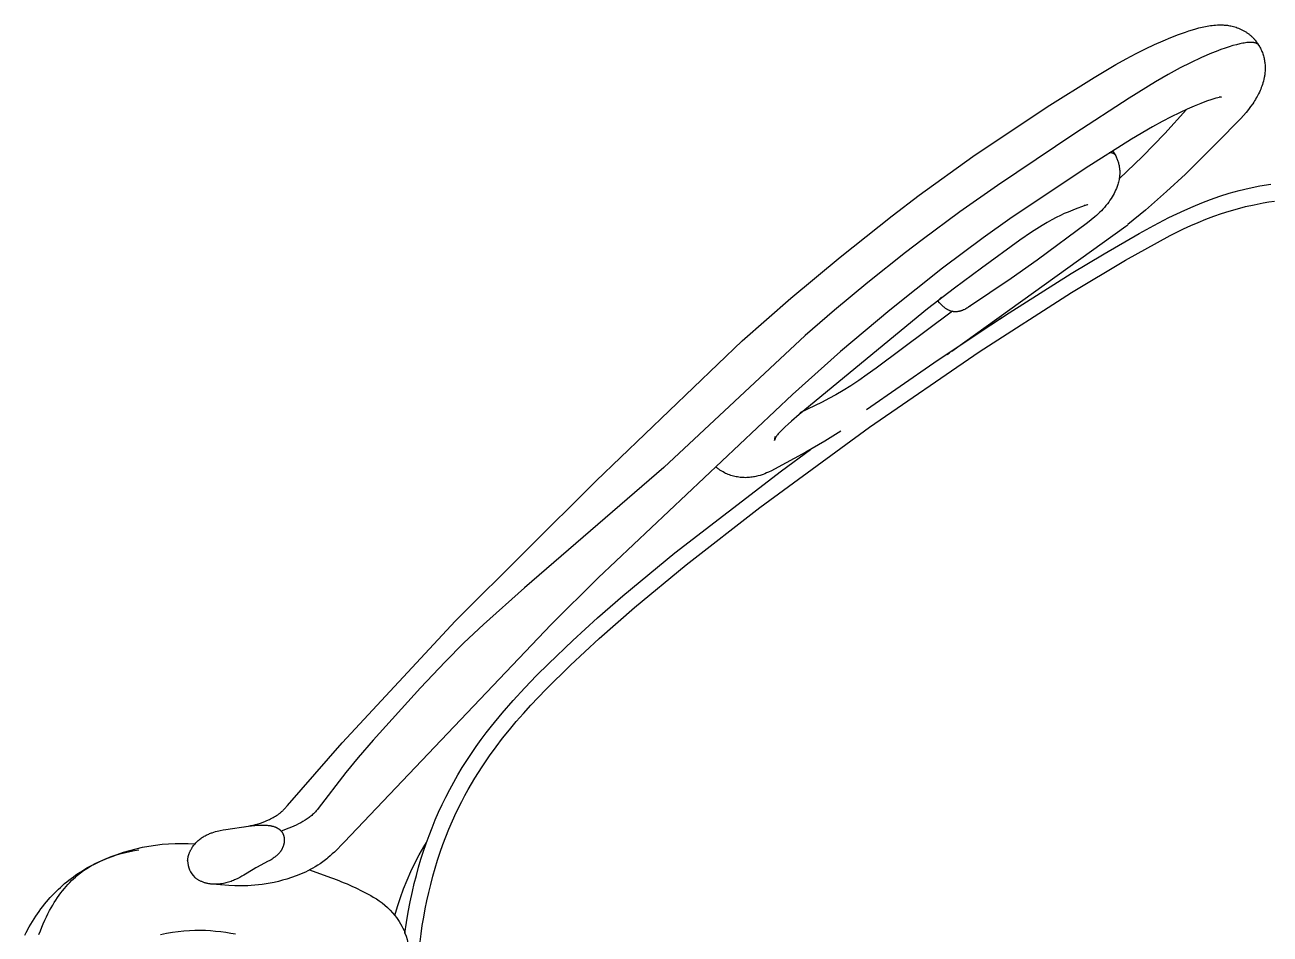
# Model space of a CAD drawing. Header units: millimetres. Extents: x 1933 to 24107, y 1228 to 18074.
# Drawn here: x 9556 to 9935.3, y 11162.2 to 11439.1 of the extents above; entities that cross this region are included whole.
import ezdxf

# ---------------------------------------------------------------- set-up
doc = ezdxf.new("R2010")
doc.units = ezdxf.units.MM
doc.layers.add('1', color=7, linetype='Continuous')

# ---------------------------------------------------------------- blocks, each defined once
blk = doc.blocks.new('Armchair 04_topt_dwgmodels.com')
at = {"color": 0}
for points in [[(181.51, 521.33), (182.01, 520.56), (183.04, 518.9), (183.5, 518.11), (183.94, 517.31), (184.39, 516.45), (184.81, 515.61), (185.21, 514.79), (185.59, 513.97), (185.96, 513.12), (186.31, 512.27), (186.64, 511.45), (186.95, 510.62), (187.53, 508.91), (187.79, 508.09), (188.03, 507.26), (188.48, 505.54), (188.68, 504.72), (188.86, 503.89), (189.02, 503.03), (189.17, 502.17), (189.3, 501.33), (189.41, 500.5), (189.51, 499.64), (189.58, 498.82), (189.64, 498), (189.69, 497.17), (189.72, 496.35), (189.74, 494.74), (189.7, 493.18), (189.63, 491.91), (189.54, 490.66)], [(179.53, 517.52), (180.28, 516.6), (181, 515.68), (181.7, 514.76), (182.37, 513.84), (183.01, 512.92), (183.62, 512), (184.2, 511.07), (184.69, 510.26), (185.15, 509.45), (185.59, 508.64), (186.01, 507.83), (186.41, 507.03), (186.78, 506.22), (187.13, 505.42), (187.46, 504.62), (187.77, 503.83), (188.05, 503.04), (188.31, 502.26), (188.54, 501.48), (188.76, 500.71), (188.95, 499.95), (189.11, 499.19), (189.26, 498.44), (189.36, 497.83), (189.44, 497.23), (189.51, 496.63), (189.57, 496.04), (189.61, 495.45), (189.65, 494.87), (189.66, 494.29), (189.67, 493.72), (189.67, 493.15), (189.66, 492.59), (189.6, 491.48), (189.52, 490.4), (189.4, 489.33), (189.2, 487.83), (188.95, 486.36), (188.66, 484.93), (188.34, 483.54), (187.97, 482.18), (187.57, 480.86), (187.13, 479.56), (186.67, 478.3)], [(149.62, 465.67), (150.57, 466.79), (151.55, 467.99), (152.5, 469.21), (153.42, 470.46), (154.31, 471.73), (155.17, 473.05), (156, 474.41), (156.8, 475.82), (157.56, 477.28), (158.3, 478.8), (159, 480.38), (159.67, 482.03), (160.3, 483.75), (160.9, 485.56)], [(189.54, 490.66), (189.34, 488.66), (189.08, 486.67), (188.74, 484.7), (188.34, 482.73), (187.88, 480.78), (187.34, 478.85), (186.74, 476.94), (186.07, 475.05), (185.34, 473.18), (184.55, 471.34), (183.69, 469.53), (182.77, 467.74), (181.79, 465.99), (180.75, 464.28), (179.65, 462.6)], [(169.89, 437.88), (169.8, 437.87), (169.7, 437.85), (169.61, 437.84), (169.52, 437.83), (169.43, 437.82), (169.34, 437.82), (169.25, 437.82), (169.16, 437.82), (169.07, 437.82), (168.99, 437.82), (168.9, 437.83), (168.82, 437.84), (168.74, 437.84), (168.65, 437.85), (168.57, 437.87), (168.49, 437.88), (168.41, 437.9), (168.33, 437.91), (168.26, 437.93), (168.18, 437.95), (168.11, 437.97), (168.03, 437.99), (167.96, 438.02), (167.89, 438.04), (167.74, 438.09), (167.6, 438.15), (167.47, 438.21), (167.34, 438.27), (167.21, 438.34), (167.08, 438.41), (166.96, 438.48), (166.84, 438.55), (166.72, 438.63), (166.61, 438.71), (166.5, 438.79), (166.39, 438.88), (166.29, 438.96), (166.18, 439.05), (166.09, 439.14), (165.99, 439.23), (165.9, 439.33), (165.8, 439.42), (165.72, 439.52), (165.63, 439.61), (165.55, 439.71), (165.46, 439.81), (165.38, 439.91), (165.31, 440.01), (165.23, 440.11), (165.16, 440.22), (165.09, 440.32), (165.03, 440.42), (164.96, 440.53), (164.9, 440.63), (164.84, 440.74), (164.78, 440.84), (164.73, 440.95), (164.68, 441.06), (164.63, 441.16), (164.58, 441.27), (164.49, 441.48), (164.41, 441.69), (164.34, 441.9), (164.27, 442.1), (164.22, 442.31), (164.16, 442.52), (164.12, 442.72), (164.08, 442.93), (164.04, 443.13), (164.01, 443.34), (163.98, 443.54), (163.96, 443.74), (163.92, 444.14), (163.9, 444.53), (163.88, 444.93), (163.88, 445.32), (163.89, 446.1), (164.06, 449.72), (164.06, 450.17), (164.05, 451.1), (163.96, 454.49), (163.96, 455.15), (163.98, 455.83), (164.01, 456.53), (164.07, 457.26), (164.11, 457.63), (164.16, 458), (164.21, 458.38), (164.27, 458.77), (164.35, 459.16), (164.43, 459.55), (164.52, 459.94), (164.63, 460.34), (164.75, 460.73), (164.87, 461.13), (165.02, 461.52), (165.17, 461.91), (165.34, 462.3), (165.52, 462.69), (165.72, 463.07), (165.82, 463.25), (165.93, 463.44), (166.04, 463.62), (166.15, 463.81), (166.27, 463.99), (166.39, 464.17), (166.52, 464.34), (166.64, 464.52), (166.78, 464.69), (166.91, 464.86), (167.05, 465.03), (167.2, 465.2), (167.34, 465.36), (167.5, 465.52), (167.65, 465.68), (167.81, 465.84), (167.97, 465.99), (168.13, 466.13), (168.3, 466.28), (168.47, 466.42), (168.65, 466.55), (168.83, 466.68), (169.01, 466.81), (169.19, 466.93), (169.38, 467.04), (169.57, 467.16), (169.72, 467.24), (169.88, 467.32), (170.04, 467.4), (170.19, 467.47), (170.35, 467.54), (170.52, 467.61), (170.68, 467.67), (170.84, 467.73)], [(176.25, 467.12), (176.38, 467.04), (176.5, 466.96), (176.62, 466.87), (176.74, 466.79), (176.85, 466.7), (176.97, 466.6), (177.08, 466.51), (177.19, 466.41), (177.29, 466.32), (177.4, 466.22), (177.5, 466.11), (177.6, 466.01), (177.7, 465.91), (177.8, 465.8), (177.99, 465.58), (178.1, 465.44), (178.21, 465.31), (178.31, 465.17), (178.42, 465.02), (178.52, 464.88), (178.61, 464.73), (178.71, 464.58), (178.8, 464.44), (178.89, 464.28), (178.97, 464.13), (179.06, 463.98), (179.14, 463.82), (179.21, 463.67), (179.29, 463.51), (179.43, 463.19), (179.49, 463.03), (179.56, 462.87), (179.67, 462.54), (179.78, 462.21), (179.87, 461.88), (179.96, 461.55), (180.03, 461.22), (180.09, 460.89), (180.14, 460.56), (180.18, 460.23), (180.21, 459.91), (180.23, 459.59), (180.24, 459.27), (180.24, 458.96), (180.24, 458.65), (180.22, 458.34), (180.2, 458.03), (180.18, 457.74), (180.15, 457.44), (180.11, 457.15), (180.07, 456.87), (180.02, 456.59), (179.97, 456.31), (179.86, 455.78), (179.74, 455.27), (179.61, 454.79), (179.47, 454.32), (179.33, 453.87), (179.03, 453.02), (178.73, 452.21), (176.19, 445.85), (175.81, 444.95), (175.39, 443.98), (175.15, 443.48), (174.89, 442.96), (174.61, 442.42), (174.3, 441.86), (173.96, 441.29), (173.77, 441), (173.57, 440.7), (173.36, 440.41), (173.14, 440.12), (173.02, 439.97), (172.89, 439.83), (172.77, 439.68), (172.63, 439.54), (172.5, 439.39), (172.35, 439.25), (172.2, 439.11), (172.05, 438.97), (171.89, 438.84), (171.8, 438.77), (171.72, 438.71), (171.63, 438.65), (171.55, 438.59), (171.46, 438.53), (171.37, 438.47), (171.28, 438.42), (171.19, 438.36), (171.1, 438.31), (171.01, 438.26), (170.91, 438.22), (170.82, 438.18), (170.73, 438.14), (170.63, 438.1), (170.54, 438.06), (170.45, 438.03), (170.35, 438), (170.26, 437.97), (170.17, 437.94), (170.07, 437.92), (169.98, 437.9), (169.89, 437.88)], [(220.67, 78.59), (220.67, 78.58), (220.28, 77.95), (220.29, 77.97), (220.32, 78.04), (220.36, 78.14), (220.4, 78.27), (220.52, 78.62), (220.66, 79.08), (220.81, 79.63), (220.96, 80.26), (221.12, 80.96), (221.44, 82.57), (221.75, 84.44), (222.05, 86.55), (222.32, 88.9), (222.56, 91.48), (222.74, 94.3), (222.87, 97.4), (222.94, 100.75), (222.89, 108.14), (222.24, 124.83), (220.39, 152.44), (219.45, 162.36), (217.65, 177.64), (214.62, 197.92), (211.22, 217.21), (207.22, 236.5), (188.42, 315.65), (183.23, 335.22), (157.38, 422.94), (156.26, 427.04), (156.06, 427.89), (155.86, 428.75), (155.69, 429.65), (155.61, 430.12), (155.53, 430.59), (155.47, 431.08), (155.41, 431.57), (155.37, 432.05), (155.33, 432.52), (155.29, 433.45), (155.27, 434.37), (155.27, 435.24), (155.3, 436.1), (155.35, 436.93), (155.41, 437.74), (155.49, 438.53), (155.58, 439.3), (155.8, 440.79), (156.06, 442.25), (156.36, 443.65), (156.69, 444.99), (157.04, 446.28), (157.42, 447.52), (157.82, 448.73), (158.24, 449.89), (158.69, 451.01), (159.15, 452.08), (159.62, 453.12), (160.09, 454.1), (160.58, 455.04), (161.06, 455.94), (161.56, 456.81), (162.54, 458.45), (163.53, 459.99), (166.42, 464.21)], [(176.63, 446.95), (176.42, 446.41), (176.17, 445.73), (175.94, 445.05), (175.72, 444.35), (175.52, 443.63), (175.33, 442.88), (175.16, 442.1), (175.01, 441.3), (174.89, 440.49), (174.84, 440.09), (174.75, 439.22), (174.72, 438.82), (174.7, 438.4), (174.69, 437.98), (174.68, 437.56), (174.69, 437.13), (174.71, 436.71), (174.74, 436.29), (174.78, 435.86), (174.83, 435.44), (174.87, 435.23), (174.9, 435.02), (174.95, 434.8), (174.99, 434.59), (175.04, 434.38), (175.1, 434.14), (175.25, 433.62), (175.65, 432.37), (183.9, 408.33), (198.82, 359.86), (214.29, 301.41), (228.96, 241.61), (232.84, 222.3), (236.15, 202.99), (239.11, 182.97), (240.41, 172.69), (242.43, 152.66), (244.24, 125.45), (244.87, 108.59), (244.92, 100.91), (244.86, 97.3), (244.74, 93.9), (244.56, 90.68), (244.31, 87.65), (244.01, 84.85), (243.68, 82.26), (243.31, 79.84), (242.9, 77.57), (242.68, 76.49), (242.44, 75.44), (242.19, 74.42), (241.93, 73.42), (241.64, 72.44), (241.33, 71.48), (240.99, 70.52), (240.79, 70.02), (240.61, 69.56), (240.39, 69.08), (240.17, 68.6), (239.93, 68.1), (239.66, 67.6), (239.37, 67.09), (239.21, 66.83), (239.05, 66.57), (238.88, 66.32), (238.69, 66.04), (238.49, 65.76), (238.3, 65.5), (238.09, 65.23), (237.85, 64.94), (237.6, 64.65), (237.35, 64.38), (237.08, 64.11), (236.79, 63.82), (236.48, 63.53), (236.17, 63.26), (235.83, 62.99), (235.48, 62.72), (235.12, 62.46), (234.94, 62.34), (234.75, 62.22), (234.37, 61.99), (234.18, 61.88), (233.98, 61.77), (233.78, 61.66), (233.58, 61.56), (233.38, 61.47), (233.18, 61.37), (232.97, 61.28), (232.77, 61.19), (232.56, 61.11), (232.35, 61.03), (232.14, 60.96), (231.92, 60.88), (231.71, 60.82), (231.49, 60.75), (231.06, 60.63), (230.85, 60.58), (230.64, 60.54), (230.43, 60.49), (230.21, 60.45), (229.78, 60.38), (229.35, 60.33), (229.14, 60.31), (228.94, 60.29), (228.54, 60.27), (228.12, 60.26)], [(227.97, 60.26), (228.01, 60.26), (228.06, 60.26), (228.1, 60.26), (228.14, 60.26), (228.19, 60.26), (228.23, 60.26), (228.28, 60.27), (228.32, 60.27), (228.37, 60.28), (228.41, 60.28), (228.46, 60.29), (228.5, 60.3), (228.55, 60.31), (228.59, 60.33), (228.64, 60.34), (228.68, 60.36), (228.72, 60.37), (228.76, 60.39), (228.8, 60.4), (228.84, 60.42), (228.88, 60.44), (228.92, 60.46), (228.96, 60.48), (229, 60.51), (229.04, 60.53), (229.08, 60.56), (229.12, 60.59), (229.16, 60.61), (229.2, 60.65), (229.24, 60.68), (229.28, 60.71), (229.32, 60.74), (229.36, 60.78), (229.4, 60.82), (229.44, 60.86), (229.48, 60.9), (229.52, 60.94), (229.56, 60.99), (229.64, 61.08), (229.72, 61.18), (229.8, 61.28), (229.88, 61.39), (229.96, 61.51), (230.05, 61.63), (230.13, 61.76), (230.21, 61.89), (230.29, 62.03), (230.37, 62.18), (230.44, 62.33), (230.6, 62.66), (230.76, 63), (230.92, 63.37), (231.07, 63.77), (231.23, 64.18), (231.38, 64.62), (231.53, 65.09), (231.82, 66.08), (232.11, 67.17), (232.38, 68.35), (232.65, 69.61), (232.9, 70.97), (233.13, 72.41), (233.35, 73.94), (233.75, 77.27), (234.06, 80.92), (234.24, 84.41), (234.34, 88.61), (234.34, 93.05), (234.07, 102.49), (232.97, 122.26), (231.03, 150.59), (229.8, 164.49), (228.23, 178.66), (227.39, 185.09), (225.23, 199.56), (223.01, 212.58), (220.79, 224.14), (207.52, 281.54), (197, 336.62), (193.57, 353.06), (191.68, 361.02), (189.6, 368.82), (186.44, 379.37), (179.89, 399.8), (177.59, 406.36), (175.47, 411.96), (170.17, 424.66), (170.05, 424.97), (169.94, 425.26), (169.84, 425.56), (169.74, 425.85), (169.66, 426.15), (169.58, 426.46), (169.51, 426.78), (169.44, 427.1), (169.38, 427.43), (169.33, 427.76), (169.28, 428.11), (169.24, 428.45), (169.21, 428.81), (169.18, 429.17), (169.14, 429.9), (169.12, 430.66), (169.12, 431.43), (169.15, 432.21), (169.2, 433.01), (169.27, 433.81), (169.35, 434.62), (169.46, 435.44), (169.59, 436.25), (169.73, 437.07), (169.89, 437.88)], [(119.48, 418.1), (121.49, 416.58), (123.48, 415.02), (125.46, 413.4), (127.41, 411.74), (129.32, 410.04), (131.21, 408.31), (133.06, 406.54), (134.87, 404.74), (136.65, 402.9), (138.39, 401.03), (140.06, 399.16), (141.69, 397.26), (143.29, 395.32), (144.84, 393.35), (146.51, 391.12), (148.13, 388.85), (150.21, 385.72), (151.3, 383.99), (152.35, 382.24), (153.38, 380.48), (154.37, 378.69), (156.25, 375.07), (158.02, 371.4), (159.37, 368.36), (160.65, 365.3), (161.84, 362.25), (162.96, 359.18), (164.04, 356.04), (165.06, 352.89), (166.94, 346.53), (169.6, 336.24), (172.25, 324.7), (175.09, 310.63), (178.47, 290.46), (182.3, 262.29), (186.82, 221.14), (189.95, 180.72), (191.55, 147.33), (191.84, 128.15), (191.72, 117.04), (191.56, 112.62), (191.27, 108.12), (191.05, 105.66), (190.77, 103.2), (190.42, 100.68), (190.01, 98.16), (189.54, 95.73), (189.01, 93.31), (188.39, 90.81), (187.7, 88.32), (186.89, 85.72), (186.01, 83.14), (185.39, 81.49), (184.75, 79.85)], [(124.1, 420.75), (124.54, 420.41)], [(124.14, 420.74), (126.66, 418.77), (129.14, 416.73), (131.56, 414.64), (133.94, 412.49), (135.8, 410.74), (137.62, 408.95), (139.41, 407.14), (141.16, 405.29), (142.88, 403.41), (144.56, 401.5), (146.2, 399.54), (147.81, 397.56), (149.38, 395.53), (150.9, 393.48), (152.37, 391.39), (153.8, 389.26), (155.18, 387.1), (156.52, 384.91), (157.8, 382.69), (159.04, 380.45), (160.23, 378.18), (161.38, 375.87), (162.48, 373.54), (163.54, 371.19), (164.56, 368.82), (165.54, 366.43), (167.36, 361.63), (169.03, 356.76), (170.57, 351.83), (172, 346.85), (173.32, 341.88), (175.74, 331.91), (177.93, 321.91), (179.92, 311.86), (183.33, 291.64), (188.69, 251.02), (189.91, 240.14)], [(124.14, 420.74), (124.55, 420.43)], [(130.27, 420.72), (132.25, 418.67), (134.16, 416.56), (136, 414.39), (137.76, 412.15), (139.45, 409.85), (141.05, 407.5), (142.57, 405.09), (144.01, 402.64), (144.76, 401.26)], [(190.09, 229.32), (189.92, 235.06), (189.93, 241.78), (190.18, 252.59), (190.24, 253.63), (190.33, 254.7), (190.4, 255.25), (190.48, 255.82), (190.58, 256.41), (190.69, 257.01), (190.76, 257.31), (190.93, 257.99), (191.02, 258.31), (191.12, 258.63), (191.24, 258.99), (191.37, 259.36), (191.5, 259.7), (191.65, 260.06), (191.81, 260.44), (191.99, 260.81), (192.18, 261.18), (192.38, 261.54), (192.59, 261.89), (192.81, 262.24), (193.04, 262.59), (193.27, 262.92), (193.52, 263.25), (193.79, 263.57), (194.06, 263.89), (194.34, 264.2), (194.63, 264.51), (194.93, 264.8), (195.23, 265.08), (195.54, 265.35), (195.87, 265.62), (196.21, 265.88), (196.55, 266.13), (196.91, 266.37), (197.3, 266.6), (197.69, 266.83), (197.89, 266.94), (198.09, 267.04), (198.29, 267.14), (198.49, 267.24), (198.7, 267.33), (198.91, 267.42), (199.12, 267.51), (199.33, 267.59), (199.55, 267.67), (199.77, 267.75)], [(212.25, 129.63), (212.25, 129.63), (212.25, 129.63), (212.25, 129.63), (212.25, 129.63), (212.28, 129.74), (212.37, 130.13), (212.49, 130.75), (212.98, 133.64), (213.33, 136), (213.48, 137.23), (213.6, 138.52), (213.69, 139.91), (213.74, 141.42), (213.75, 143.08), (213.73, 144.85), (213.56, 148.75), (213.24, 153.04), (211.72, 167.41), (210.5, 177.57), (209.19, 187.82), (200.89, 237.78), (200.32, 240.79), (200.04, 242.14), (199.76, 243.38), (199.48, 244.49), (199.21, 245.45), (199.08, 245.88), (198.95, 246.25), (198.84, 246.57), (198.73, 246.83), (198.65, 247.03), (198.62, 247.1), (198.57, 247.2), (198.56, 247.23), (198.55, 247.24), (198.54, 247.26), (198.53, 247.27), (198.52, 247.29), (198.48, 247.34), (198.42, 247.42), (198.17, 247.74), (197.93, 248.04), (197.85, 248.14), (197.81, 248.18), (197.8, 248.19), (197.79, 248.2), (197.79, 248.2), (197.79, 248.2), (197.79, 248.2), (197.79, 248.2), (197.79, 248.2), (197.79, 248.2), (197.79, 248.2), (197.79, 248.2), (197.79, 248.2), (197.79, 248.2), (197.79, 248.2), (197.79, 248.2), (197.79, 248.2), (197.8, 248.19), (197.81, 248.18), (197.83, 248.16), (197.91, 248.09), (197.96, 248.04), (198.13, 247.9), (198.23, 247.82), (198.34, 247.74), (198.48, 247.64), (198.6, 247.56), (198.72, 247.48)], [(204.73, 181.57), (201.41, 210.42), (201.04, 213.75), (200.77, 216.86), (200.6, 219.78), (200.52, 222.51), (200.51, 225.09), (200.56, 227.53), (200.66, 229.83), (201.18, 237.3)], [(192, 219.26), (194.04, 194.36), (195.6, 169.43)], [(194.16, 189.6), (194.25, 188.75)], [(194.35, 187.87), (200.79, 122.89), (200.89, 122.16)], [(194.81, 182.33), (194.9, 180.94)], [(209.83, 183.86), (209.39, 183.79), (208.96, 183.71), (208.55, 183.62), (208.15, 183.52), (207.95, 183.47), (207.76, 183.41), (207.57, 183.35), (207.39, 183.29), (207.21, 183.22), (207.04, 183.16), (206.87, 183.09), (206.71, 183.01), (206.55, 182.94), (206.39, 182.86), (206.24, 182.78), (206.1, 182.7), (205.96, 182.62), (205.82, 182.53), (205.69, 182.44), (205.56, 182.35), (205.44, 182.25), (205.32, 182.15), (205.2, 182.05), (205.09, 181.95), (204.99, 181.85), (204.88, 181.74), (204.78, 181.63), (204.69, 181.52), (204.6, 181.41), (204.51, 181.29), (204.43, 181.17), (204.35, 181.05), (204.27, 180.93), (204.2, 180.8), (204.13, 180.67), (204.07, 180.54), (204.01, 180.41), (203.95, 180.28), (203.89, 180.14), (203.84, 180.01), (203.79, 179.87), (203.75, 179.73), (203.7, 179.59), (203.67, 179.44), (203.63, 179.3), (203.6, 179.15), (203.57, 179.01), (203.54, 178.86), (203.52, 178.71), (203.49, 178.55), (203.48, 178.4), (203.46, 178.24), (203.43, 177.93), (203.42, 177.61), (203.42, 177.29), (203.42, 176.97), (203.44, 176.66), (203.46, 176.35), (203.49, 176.04), (203.53, 175.73)], [(208.91, 183.7), (209.73, 183.84)], [(210.1, 182.34), (209.96, 183.19)], [(194.92, 180.59), (195.7, 166.9), (196.61, 144.52), (196.82, 132.82), (196.8, 120.54), (196.7, 115.46), (196.48, 110.24), (196.31, 107.58), (196.07, 104.87), (195.77, 102.12), (195.39, 99.32), (194.93, 96.47), (194.37, 93.57), (193.71, 90.62), (192.93, 87.62), (192.03, 84.55), (190.99, 81.43), (189.81, 78.24)], [(221.18, 114.85), (220.85, 114.86), (220.52, 114.88), (220.24, 114.91), (219.96, 114.94), (219.69, 114.98), (219.42, 115.03), (219.16, 115.08), (218.89, 115.14), (218.63, 115.2), (218.37, 115.27), (218.11, 115.35), (217.85, 115.43), (217.61, 115.52), (217.37, 115.61), (217.13, 115.71), (216.9, 115.81), (216.67, 115.92), (216.43, 116.03), (216.2, 116.15), (215.98, 116.27), (215.78, 116.39), (215.58, 116.51), (215.39, 116.63), (215.2, 116.76), (215, 116.89), (214.63, 117.17), (214.46, 117.3), (214.29, 117.43), (214.13, 117.57), (213.82, 117.84), (213.53, 118.11), (213.26, 118.38), (213.01, 118.65), (212.77, 118.91), (212.55, 119.16), (212.34, 119.42), (212.16, 119.65), (211.81, 120.12), (211.49, 120.58), (211.19, 121.04), (210.9, 121.52), (210.61, 122.02), (210.32, 122.55), (210.03, 123.13), (209.75, 123.74), (209.49, 124.35), (209.23, 125), (209, 125.66), (208.79, 126.33), (208.6, 126.99), (208.42, 127.65), (208.27, 128.32), (208.12, 128.99), (207.99, 129.67), (207.76, 131.06), (207.55, 132.51), (205.35, 151.5), (204.47, 161.13), (203.43, 176.71)], [(212.68, 130.63), (212.25, 129.63)], [(228.12, 60.26), (228.02, 60.26), (227.62, 60.26), (227.24, 60.28), (226.88, 60.3), (226.51, 60.34), (226.15, 60.38), (225.79, 60.44), (225.44, 60.5), (225.09, 60.57), (224.73, 60.66), (224.39, 60.75), (224.06, 60.84), (223.75, 60.95), (223.43, 61.06), (223.12, 61.17), (222.81, 61.3), (222.5, 61.44), (222.18, 61.58), (221.89, 61.73), (221.61, 61.87), (221.35, 62.02), (221.09, 62.17), (220.83, 62.33), (220.57, 62.49), (220.04, 62.85), (219.8, 63.03), (219.57, 63.2), (219.36, 63.37), (219.15, 63.54), (218.94, 63.72), (218.51, 64.11), (218.1, 64.5), (217.73, 64.86), (217.39, 65.24), (217.03, 65.64), (216.69, 66.05), (216.39, 66.44), (216.1, 66.83), (215.8, 67.26), (215.51, 67.68), (215.24, 68.09), (214.99, 68.51), (214.73, 68.95), (214.47, 69.41), (214.23, 69.85), (214, 70.29), (213.77, 70.77), (213.32, 71.75), (212.89, 72.77), (212.47, 73.86), (212.07, 75.02), (211.7, 76.19), (208.89, 86.17), (205.47, 99.22), (203.72, 106.86), (202.05, 115.25), (200.89, 122.13)], [(222.34, 89.1), (219.32, 98.45), (216.63, 107.91), (214.27, 117.45)], [(222.69, 114.92), (221.18, 114.85)], [(221.25, 114.85), (221.32, 114.87), (221.38, 114.89), (221.45, 114.91), (221.51, 114.94), (221.57, 114.97), (221.64, 114.99), (221.7, 115.03), (221.76, 115.06), (221.82, 115.1), (221.87, 115.14), (221.93, 115.18), (221.99, 115.22), (222.04, 115.26), (222.09, 115.31), (222.14, 115.36), (222.19, 115.4), (222.24, 115.46), (222.28, 115.51), (222.32, 115.56), (222.37, 115.62), (222.41, 115.67), (222.44, 115.73), (222.48, 115.79), (222.51, 115.85), (222.54, 115.91), (222.57, 115.98), (222.6, 116.04), (222.62, 116.11), (222.64, 116.17)]]:
    blk.add_lwpolyline(points, dxfattribs=at)
blk.add_lwpolyline([(155.31, 436.3), (150.12, 431.9, -0.043387), (138.45, 423.63, -0.093467), (130.33, 420.73, -0.079911), (124.14, 420.74, -0.116026), (116.43, 423.94, -0.109621), (111.87, 429.06, -0.026892), (109.15, 434.58, -3.021311)], format="xyb", dxfattribs=at)
blk.add_arc((172.78, 460.56), 7.42, 62.0684, 105.097, dxfattribs=at)

msp = doc.modelspace()

# ---------------------------------------------------------------- block references
at = {"layer": '1', "color": 36, "rotation": 120}
msp.add_blockref('Armchair 04_topt_dwgmodels.com', (10098.22, 11265.4), dxfattribs=at)

doc.saveas('drawing.dxf')
